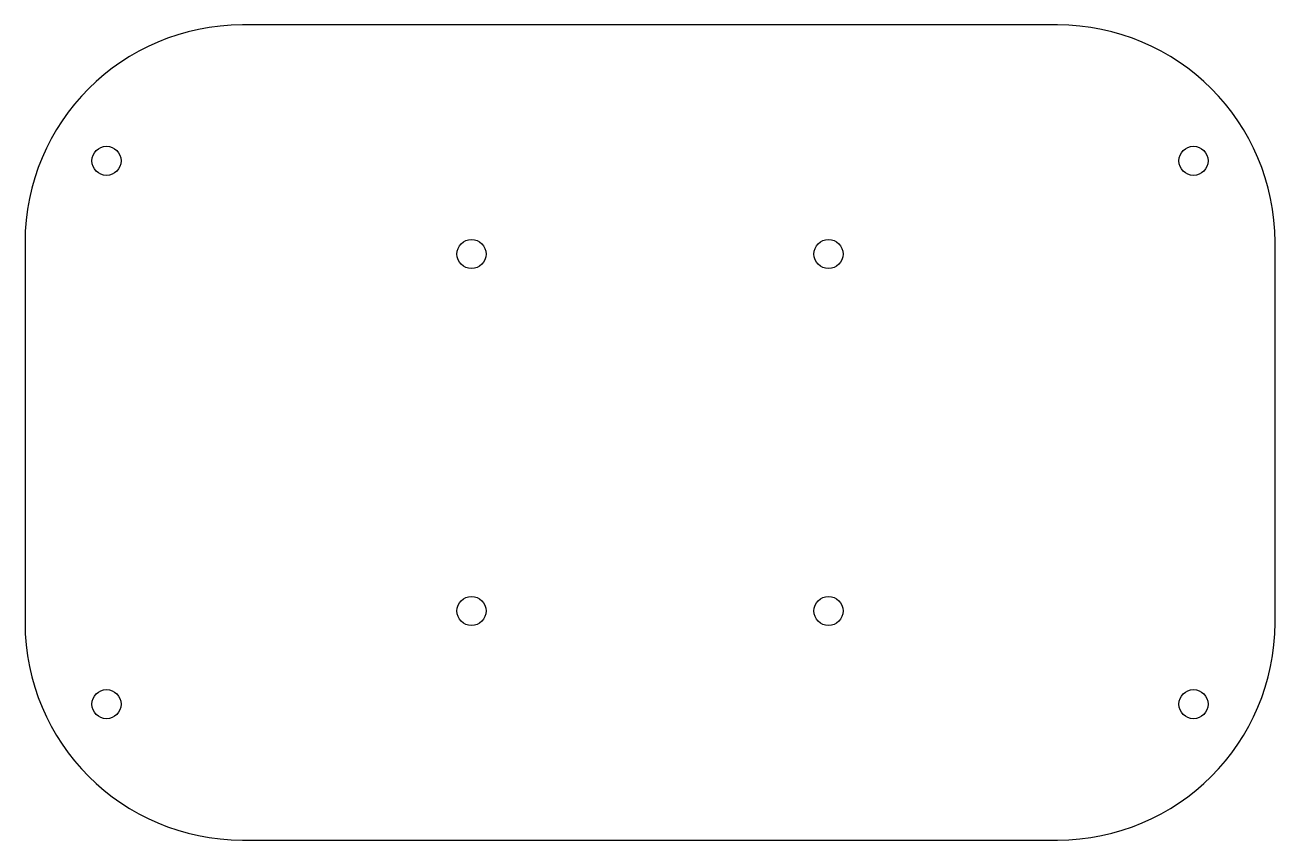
# Model space of a CAD drawing. Header units: inches. Extents: x -2.88 to 2.88, y -1.88 to 1.88.
import ezdxf

# ---------------------------------------------------------------- set-up
doc = ezdxf.new("R2010")
doc.units = ezdxf.units.IN
doc.header["$MEASUREMENT"] = 0

msp = doc.modelspace()

# ---------------------------------------------------------------- linework, layer by layer
at = {"color": 7, "linetype": 'Continuous', "lineweight": 25}
for p, q in [((1.875, 1.875), (-1.875, 1.875)), ((-2.875, 0.875), (-2.875, -0.875)), ((2.875, -0.875), (2.875, 0.875)), ((-1.875, -1.875), (1.875, -1.875))]:
    msp.add_line(p, q, dxfattribs=at)
for centre in [(-2.5, 1.25), (2.5, 1.25), (-0.8212, 0.8212), (0.8212, 0.8212), (-0.8212, -0.8212), (0.8212, -0.8212), (-2.5, -1.25), (2.5, -1.25)]:
    msp.add_circle(centre, 0.0669, dxfattribs=at)
for centre, start, end in [((-1.875, 0.875), 90, 180), ((1.875, 0.875), 0, 90), ((-1.875, -0.875), 180, 270), ((1.875, -0.875), 270, 0)]:
    msp.add_arc(centre, 1, start, end, dxfattribs=at)

doc.saveas('drawing.dxf')
